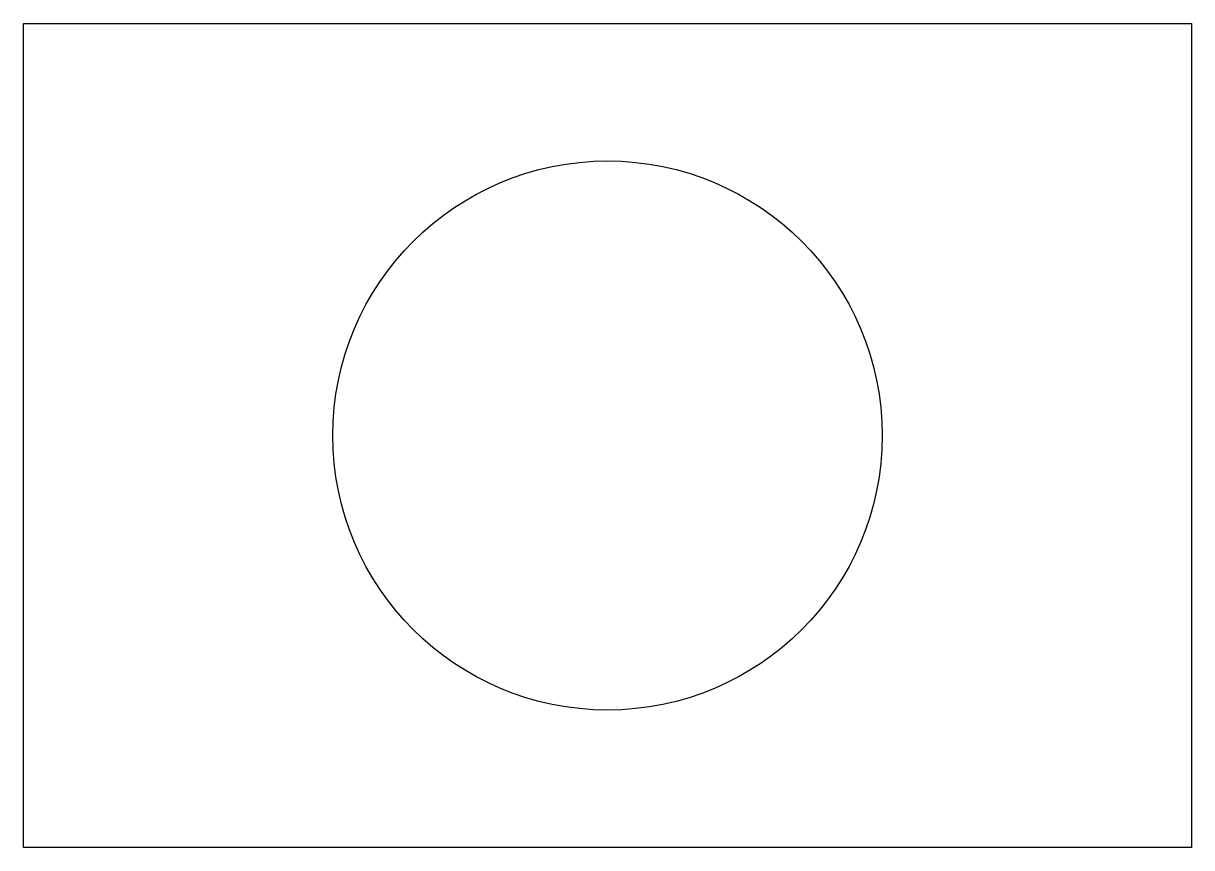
# Model space of a CAD drawing. Header units: inches. Extents: x -0.74 to 0.11, y 0.7 to 1.3.
import ezdxf

# ---------------------------------------------------------------- set-up
doc = ezdxf.new("R2010")
doc.units = ezdxf.units.IN
doc.layers.get('0').update_dxf_attribs({"linetype": 'CONTINUOUS'})

msp = doc.modelspace()

# ---------------------------------------------------------------- linework, layer by layer
msp.add_lwpolyline([(-0.73996, 0.7), (-0.73996, 1.3), (0.11004, 1.3), (0.11004, 0.7)], close=True)
msp.add_circle((-0.31496, 1), 0.19985)

doc.saveas('drawing.dxf')
